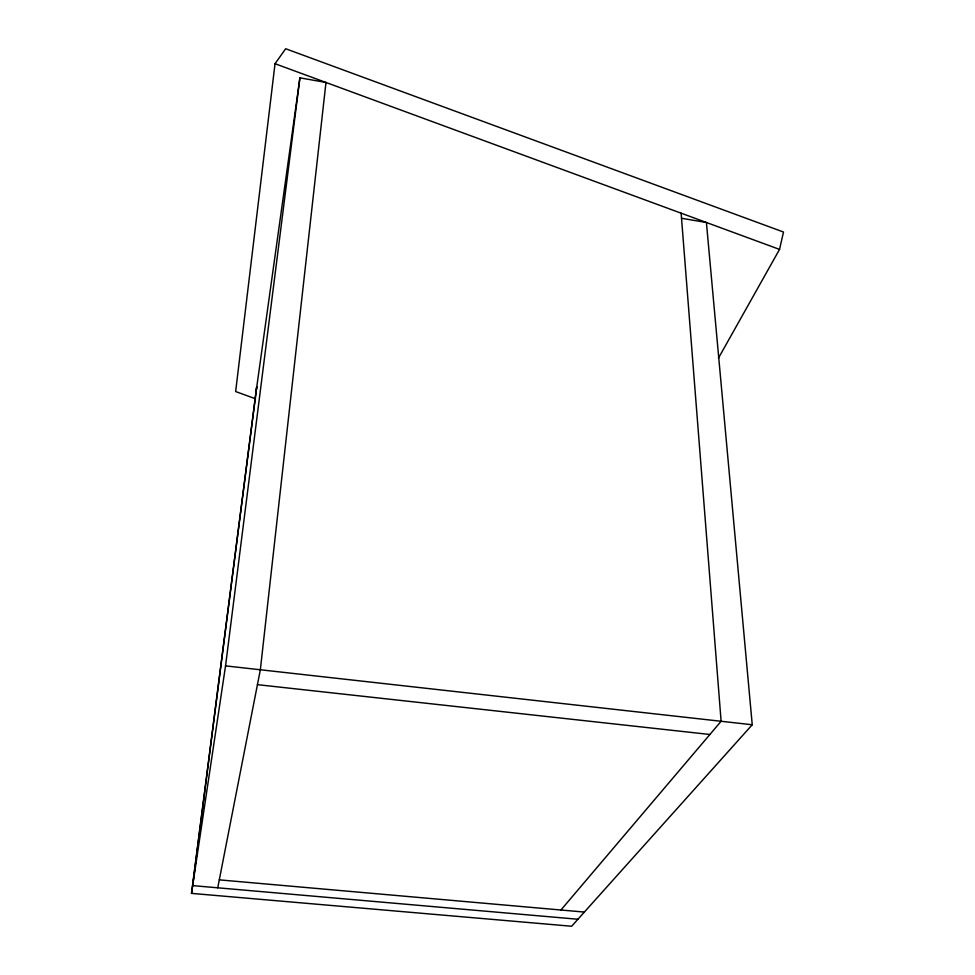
<?xml version="1.0" encoding="UTF-8"?>
<svg xmlns="http://www.w3.org/2000/svg" width="975" height="975" viewBox="0 0 975 975"><rect width="100%" height="100%" fill="white"/><g stroke="black" fill="none" stroke-linecap="round" stroke-linejoin="round"><path stroke-width="1.46" d="M718.429 358.178L779.537 249.405L783.498 232.038L285.675 48.75L275.035 63.716L235.645 391.548L255.596 398.812M681.525 218.278L706.4 222.483L752.237 724.754L571.655 926.25L191.502 893.38L225.542 665.876L299.91 77.829L325.979 82.461L260.349 669.764L217.742 887.798M191.502 893.38L256.742 386.673L192.672 885.617L577.931 919.254M256.193 390.963L299.91 77.829M560.942 910.004L721.11 721.268L681.123 213.184M219.29 879.864L584.366 912.076M257.437 684.657L709.898 734.48M225.542 665.876L752.237 724.754M275.035 63.716L779.537 249.405"/></g></svg>
